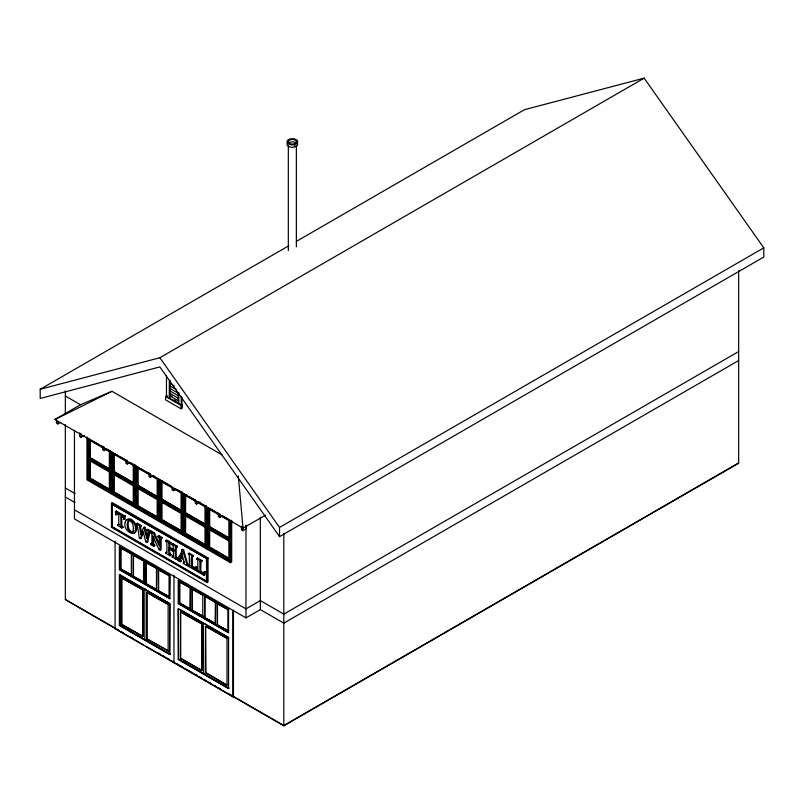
<?xml version="1.0" encoding="UTF-8"?>
<svg xmlns="http://www.w3.org/2000/svg" width="804" height="804" viewBox="0 0 804 804"><rect width="100%" height="100%" fill="white"/><g stroke="black" fill="none" stroke-linecap="round" stroke-linejoin="round"><path stroke-width="1.21" d="M121.746 515.284L121.816 525.655L122.851 527.454M119.605 524.59L117.736 524.781L117.665 525.434L121.927 527.977L120.901 526.188L120.821 515.816L123.313 517.414L124.037 519.545L125.032 518.962L125.062 516.037A153.061 88.37 60 0 1 116.429 511.042L115.444 511.635L115.615 514.681L117.032 514.349L117.093 513.404M196.518 569.895L196.668 567.031L195.191 567.252C195.402 570.448 195.563 566.659 192.337 566.488L192.468 555.966L188.297 553.644L189.332 555.433L189.402 564.77L188.739 566.468L195.533 570.468L196.447 569.946M204.075 575.312C204.789 569.152 203.261 576.106 199.884 571.905L199.945 561.554L200.94 560.86L201.894 561.202L201.965 560.549L197.694 557.996L196.709 558.569L197.804 560.328L197.874 569.664L197.221 571.353L204.005 575.362L204.99 574.78L205.141 571.925L203.663 572.136M161.132 538.087L161.132 549.715L160.127 550.278L158.961 549.363L152.71 535.946C153.112 538.057 151.303 546.851 154.82 545.826L153.725 544.077L153.634 536.58M169.865 543.132L169.775 547.323L174.257 549.906L173.332 550.438L168.85 547.856L168.94 543.665L169.935 542.961M116.118 514.872L116.429 513.374L118.831 514.671L118.69 525.123M115.505 511.575A153.061 88.37 60 0 0 124.148 516.56L124.037 519.545M195.261 567.192L195.533 570.468M140.318 538.66L143.142 531.384L145.745 541.795L146.79 542.399L149.082 532.429L150.961 531.112L147.946 529.283L146.951 529.866L148.067 531.705L146.72 538.208L147.645 537.685L145.052 527.444L143.504 527.615L140.7 534.851L139.574 526.751L140.519 526.801L141.514 525.655L137.454 523.223L136.459 523.806L137.444 525.726L139.323 538.087L140.318 538.66L141.243 538.127L143.625 531.977M146.79 542.399L147.715 541.866L149.996 531.896L150.961 531.695M170.116 380.242L169.393 383.146L174.347 386.01M170.116 382.734L169.393 385.639L176.337 389.649M170.116 385.216L169.393 388.121L178.317 393.277L179.041 392.865M179.041 395.347L178.317 395.769L169.393 390.613L170.116 387.709M179.041 397.839L178.317 398.251L169.393 393.096L170.116 390.191L169.393 390.613M179.041 400.322L178.317 400.744L169.393 395.588L170.116 392.684L169.393 393.096M172.096 396.312L170.116 395.166L169.393 398.07L169.393 380.664M178.317 395.769L178.8 393.829M178.317 398.251L178.8 396.322M178.317 400.744L178.8 398.804M178.8 401.296L178.317 403.226L178.317 393.277M180.327 561.694L179.312 559.885L179.955 557.614L183.463 559.634C184.85 564.338 181.011 562.639 187.402 565.775L188.377 564.619L187.292 563.071L183.664 549.846L182.699 549.283L181.774 549.815C182.438 555.041 173.151 559.755 180.327 561.694L181.322 561.122L180.237 559.353L180.578 557.996M180.267 556.77L181.674 552.891L183.131 558.418L180.267 556.77L181.191 556.237L182.237 553.333M144.418 527.082L144.067 528.047L146.72 538.208M180.317 555.785L182.096 550.981M189.322 565.915L190.246 565.383L188.809 566.599M126.409 520.489C131.906 513.927 140.971 529.565 134.167 533.303M191.543 556.499L193.483 556.267C189.865 554.599 191.704 564.257 191.412 567.011L194.789 568.76M200.94 560.86L200.809 571.373L204.176 573.121M133.956 530.67L132.972 531.977C128.047 531.424 127.293 524.188 128.911 520.459L129.504 520.057M116.429 511.042L115.444 511.635M169.021 543.494C173.061 544.278 162.388 538.288 166.81 542.429A124.107 71.656 60 0 1 166.81 552.69L165.775 552.519L165.704 553.172L169.976 555.725L168.94 553.926L168.85 548.951L173.332 551.534C174.458 556.881 170.569 557.082 173.935 556.077M172.036 549.685L169.775 548.418C167.473 550.72 173.594 557.473 168.8 553.926M187.402 565.775L182.749 550.368L181.774 549.815M188.377 565.192L186.488 564.137M184.096 562.157L184.759 562.398M117.032 514.349L115.615 514.681M124.962 519.012L123.535 519.173M119.454 524.62L118.65 524.248L117.726 525.555M136.459 523.806L140.519 526.057L140.589 526.761M137.373 523.273L136.459 524.369M146.951 529.866L149.976 531.514L150.047 532.218M147.946 529.283L148.67 530.529M153.835 546.398C152.599 545.876 149.021 543.665 151.825 544.047A124.107 71.656 60 0 0 151.825 533.776L150.73 532.63L151.715 531.454L154.479 533.052L159.735 544.489M152.509 543.705L151.715 543.333L150.73 544.529L152.67 543.685M172.207 557.011L176.408 559.433L175.383 557.644A124.107 71.656 60 0 1 175.383 547.383L176.418 547.554L176.478 546.901L172.136 544.388L173.242 546.147L173.332 550.438M176.418 547.554L177.332 546.248L173.121 543.816L172.136 544.388M160.217 550.248L160.217 538.62L161.242 538.801L162.247 537.615L159.132 535.735L158.147 536.308L159.242 538.067L159.333 546.107L153.554 533.585L150.79 531.987M178.82 558.891L177.252 559.835M141.444 526.268L140.921 525.997M151.715 531.454L152.509 532.781M158.147 536.308L161.252 538.027L161.323 538.75M159.132 535.735L159.936 537.072M170.096 542.931C173.302 543.976 166.187 538.7 166.629 540.75M173.061 543.856L172.217 545.132M188.236 553.685L189.221 553.112L193.422 555.534M192.498 556.84L192.498 556.066M193.422 556.308L192.618 555.936M196.709 558.569C197.493 558.81 203.281 562.056 200.015 561.393M197.694 557.996L196.709 559.182M296.455 241.331L524.479 109.686L644.145 78.149L763.8 247.853L763.8 257.029L279.521 536.63L159.855 366.925L40.2 398.452L40.2 389.277L288.857 245.722M40.2 389.277L159.855 357.74L644.145 78.149M265.451 515.203L243.039 528.138L54.903 419.517L80.511 404.734L111.997 391.307L222.055 454.843M56.491 419.437L56.491 423.135L57.898 423.949L60.451 422.472M79.616 432.783L79.616 436.482L81.023 437.296L84.43 435.336M107.103 449.205L110.259 451.024L109.957 492.048L87.877 479.305L87.877 438.461L102.902 446.783M89.867 439.436L89.867 457.727L110.108 469.415L109.344 469.858L89.103 458.169L89.103 439.878L90.028 439.346L90.028 457.647L87.877 458.883M181.232 396.342L181.232 404.914L182.317 404.703L182.317 408.07L181.061 408.794L165.584 399.859L165.584 396.493L166.84 395.769M167.192 395.97L166.478 396.392L166.478 375.568M169.393 395.588L170.116 395.166M168.86 398.382L170.116 397.658M177.784 403.538L179.041 402.814M165.584 396.493L181.061 405.427L182.317 404.703M102.731 446.14L102.731 449.828L104.148 450.652L106.701 449.175M109.344 469.858L109.344 451.557L110.259 451.024M129.977 462.411L134.178 464.833L133.876 505.857L111.796 493.113L111.796 452.27L117.354 455.124M87.877 479.305L90.028 478.068L110.259 489.747M89.867 459.858L89.867 478.159L110.108 489.837L109.344 490.279L109.344 471.978L110.259 471.456L88.179 458.702M111.796 472.692L134.178 485.264M126.871 461.677L113.022 453.687L113.022 471.978L113.937 471.456L134.178 483.134M125.856 460.722L125.856 463.184L127.263 463.998L129.816 462.521M113.786 454.461L113.786 471.536L134.027 483.224L133.263 483.666L133.263 465.365L135.102 464.31M136.017 465.898L136.017 506.741L157.785 519.665L135.715 506.922L135.715 466.079L148.629 473.184M111.796 493.113L113.937 491.877L134.178 503.555M113.786 473.667L113.786 491.968L134.027 503.646L133.263 504.088L113.022 492.41L113.022 474.109L133.263 485.787L135.102 484.732M148.981 472.832L148.981 476.531L150.388 477.345L153.795 475.385M135.715 486.5L157.785 499.244M148.66 474.259L136.941 467.496L136.941 485.787L137.856 485.264L157.031 496.329M136.941 487.917L157.172 499.596L157.172 517.897L136.941 506.218L136.941 487.917L137.705 487.475L137.705 505.776L156.88 516.841M111.465 503.203L112.379 502.671L208.055 557.906L208.055 582.056L207.13 582.588L111.465 527.354L111.465 503.203L207.13 558.428L208.055 557.906M112.078 504.259L206.829 558.609L206.517 581.523L112.078 527.002L112.078 504.259L205.744 557.986M152.529 475.787L158.097 478.641M175.403 488.993L182.016 492.45L181.704 533.474L159.634 520.731L159.936 479.707M115.545 514.54L116.459 514.017M118.831 514.671L119.756 514.138M135.715 506.922L137.856 505.686L157.031 516.751M124.148 516.56L125.062 516.037M124.208 516.691L125.133 516.158M123.464 517.786L124.379 517.253M123.615 519.294L124.53 518.761M172.096 487.415L172.096 489.877L173.513 490.691L176.066 489.224M111.465 527.354L112.379 526.821L112.379 504.088M159.634 500.309L181.704 513.052M172.569 488.068L160.86 481.305L160.86 499.596L161.775 499.073L180.95 510.138M117.665 524.831L118.65 524.248M160.86 501.726L181.091 513.404L181.091 531.705L160.86 520.027L160.86 501.726L161.624 501.284L161.624 519.585L180.799 530.65M120.972 526.439L121.896 525.916M121.927 527.203L122.851 526.67M121.997 527.334L122.922 526.801M121.927 527.977L122.922 527.404M198.568 502.018L205.935 506.259L205.623 547.283L183.543 534.539L183.543 493.696L187.01 495.334M185.694 494.581L185.543 512.962L205.774 524.65L205.01 525.092L184.769 513.404L184.769 495.113L185.543 494.671M136.519 524.489L137.444 523.957M137.283 525.193L137.976 524.339M140.519 526.057L141.434 525.525M140.589 526.188L141.514 525.655M145.052 527.444L143.504 527.615M159.634 520.731L182.016 533.303M160.86 520.027L161.775 519.495L180.95 530.56M146.951 530.429L147.866 529.896M119.384 546.479L169.976 575.332L169.674 598.699L119.384 569.674L119.384 546.479L168.91 574.719M147.021 530.56L147.936 530.027M120.61 547.896L131.645 553.916L120.61 547.896L120.61 568.961L131.645 574.981L120.61 568.961M195.221 499.535L195.221 503.234L196.628 504.048L200.035 502.078M149.976 531.514L150.891 530.982M150.047 531.645L150.961 531.112M139.323 538.087L140.238 537.554L141.243 538.127M150.73 532.63L151.644 532.107M150.79 532.761L151.715 532.228M183.543 514.118L185.694 512.882L205.935 524.56M151.745 533.524L152.67 532.992M153.554 533.585L154.479 533.052M205.01 525.092L205.01 506.791L205.935 506.259M145.745 541.795L146.67 541.263L147.715 541.866M207.462 507.505L207.774 548.167L229.542 561.091L207.462 548.348L207.462 507.505L219.03 514.178M158.147 536.921L159.071 536.389M158.217 537.052L159.132 536.519M150.73 543.916L151.715 543.333M161.252 538.027L162.177 537.494M161.323 538.147L162.247 537.615M133.183 555.152L144.217 561.172L143.916 582.418L133.183 576.217L133.183 555.152L144.217 561.172M152.881 544.861L153.795 544.328M153.835 545.625L154.75 545.092M153.896 545.745L154.82 545.223M165.704 540.68L166.689 540.107M119.384 569.674L119.997 569.312L119.997 546.127M183.543 534.539L185.694 533.303L205.935 544.981M158.961 549.363L159.875 548.83M169.976 543.062L170.9 542.529M170.046 543.182L170.961 542.65M169.976 543.836L170.961 543.263M119.384 574.85L169.976 603.703L169.674 654.536L119.384 625.502L119.384 574.85L119.997 574.488L119.997 625.15L133.615 633.009M172.136 545.001L173.061 544.469M218.346 512.882L218.346 516.58L219.753 517.394L222.306 515.917M168.85 547.856L169.775 547.323M185.694 516.218L185.543 533.394L205.774 545.072L205.01 545.514L205.01 527.213L205.935 526.69L183.855 513.937M145.755 562.408L156.79 568.428L156.489 589.674L145.755 583.483L145.755 562.408L156.79 568.428M207.462 527.926L229.843 540.499L228.929 541.022L228.929 559.323L229.693 558.88L209.462 547.202L209.462 528.901M209.462 509.696L209.462 526.771L229.693 538.459L228.929 538.901L228.929 520.6L208.688 508.922L208.688 527.213L209.613 526.69L229.843 538.368M121.525 577.855L143.303 590.066L142.991 636.657L121.525 624.266L121.525 577.855L143.303 590.066M165.704 552.569L166.689 551.986L165.775 553.293M176.408 546.78L177.332 546.248M165.704 553.172L166.629 552.639M176.478 546.901L177.403 546.368M169.021 554.177L169.935 553.654M173.332 551.534L174.257 551.011M228.929 520.6L229.843 520.067M133.183 576.217L144.217 582.237M169.976 554.941L170.89 554.408M170.046 555.072L170.961 554.539M169.976 555.725L170.961 555.132M172.136 556.278L173.131 555.705M182.749 550.368L183.664 549.846M172.136 556.891L173.061 556.358M175.453 557.896L176.297 557.112A124.107 71.656 60 0 1 176.297 546.851M176.408 558.659L177.403 558.257L176.408 559.433M176.478 558.79L177.403 558.257M158.328 569.674L169.363 575.684L158.328 569.674L158.328 590.739L169.363 596.759L158.328 590.739M177.252 559.262L178.247 558.679M177.322 559.956L179.111 558.81M179.312 559.885L180.237 559.353M179.392 560.207L180.317 559.674M180.327 560.951L181.252 560.418M180.397 561.071L181.322 560.549M192.568 556.187L193.483 555.654M145.755 583.483L156.79 589.493M228.929 541.022L208.688 529.344L208.688 547.645L209.613 547.112L229.843 558.79M183.171 562.689L184.156 562.096M183.232 563.373L184.096 562.72M241.461 526.228L241.461 529.926L242.878 530.74L246.275 528.781L246.275 525.082M186.749 564.539L187.674 564.006M144.529 589.362L145.142 589.01M196.769 559.313L197.694 558.78M187.402 565.021L188.317 564.488M187.463 565.152L188.377 564.619M188.779 566.127L189.694 565.594M188.739 566.468L189.664 565.936M146.67 592.367L168.448 604.588L146.67 592.367L146.67 638.778L168.448 650.999L146.67 638.778M200.97 560.961L201.894 560.428M201.04 561.071L201.965 560.549M191.412 567.011L192.337 566.488M200.97 561.735L201.965 561.162M195.754 567.564L196.598 566.9M227.783 608.708L178.558 580.287L178.558 603.482L228.547 632.698L178.257 603.663L178.257 580.468L178.87 580.116M197.251 571.021L198.176 570.488L197.281 571.483M197.221 571.353L198.136 570.83M179.483 581.885L190.518 587.905L190.216 609.151L179.483 602.95L179.483 581.885L190.518 587.905M199.884 571.905L200.809 571.373M279.521 536.63L279.521 527.444L763.8 247.853M204.146 572.317L205.07 571.795M204.226 572.458L205.141 571.925M119.384 625.502L119.997 625.15M121.525 624.266L143.303 636.477M115.093 541.213L115.093 628.798L115.706 628.798L65.345 599.724L65.345 424.582M86.953 436.863L86.953 479.837L230.467 562.689L231.693 561.976L231.693 520.238M192.055 589.141L203.09 595.161L192.055 589.141L192.055 610.206L203.09 616.226L192.055 610.206M178.257 603.663L178.87 603.301L216.316 624.929M179.483 602.95L190.518 608.97M178.257 608.839L178.558 659.32L228.547 688.525L178.257 659.491L178.257 608.839L228.849 637.693L204.759 623.783M209.231 598.699L215.663 602.417L215.361 623.663L204.628 617.472L204.628 596.397L207.08 597.462M180.408 611.844L202.176 624.065L201.864 670.647L180.408 658.255L180.408 611.844L202.176 624.065M144.529 640.014L145.142 639.662L135.715 634.225M204.628 596.397L215.663 602.417M217.201 603.663L228.235 609.683L217.201 603.663L217.201 624.728L228.235 630.748L217.201 624.728M204.628 617.472L215.663 623.492M203.402 623.351L203.703 673.832M178.257 580.468L228.849 609.321M205.543 626.366L205.854 672.596L227.009 685.159L205.543 672.767L205.543 626.366L227.321 638.577L206.929 626.808M74.46 430.261L74.46 518.861L245.974 617.884L260.335 609.593L283.812 623.14L738.655 360.544M178.257 659.491L178.87 659.139L180.96 660.345M180.408 658.255L202.176 670.466M174.579 662.787L173.965 662.787L173.965 575.202M738.655 351.539L283.812 614.135L260.335 600.588L245.974 608.879L74.46 509.857M203.402 674.013L204.015 673.651L211.351 677.893M115.093 628.798L232.838 696.777L233.451 696.425M738.655 462.893L283.812 725.499L228.095 693.339M145.675 646.104L283.812 725.851L738.655 463.255L738.655 270.647M54.903 419.517L111.997 391.307M176.528 546.65L177.342 547.021M174.076 399.95L176.066 401.095M166.116 396.181L181.593 405.115M65.345 395.98L80.511 404.734M119.464 456.34L125.766 459.978M152.84 475.606L154.941 476.822M160.991 480.31L171.503 486.38M177.805 490.028L180.96 491.847M189.111 496.55L195.422 500.188M208.819 507.927L216.186 512.178M222.487 515.826L228.798 519.464M124.439 459.385L126.57 460.622M223.301 516.469L225.432 517.696M87.877 438.461L103.646 447.567M105.746 448.773L109.957 451.205L109.957 492.048M111.796 452.27L126.509 460.762M129.665 462.581L133.876 465.013L133.876 505.857M135.715 466.079L149.383 473.968M159.634 479.887L172.247 487.164M183.543 493.696L196.166 500.972M198.266 502.188L205.623 506.44L205.623 547.283M222.185 515.997L229.542 520.248L229.542 561.091M89.103 439.878L102.952 447.868M105.083 449.094L109.344 451.557M129.002 462.903L133.263 465.365M151.845 476.099L157.172 479.174L157.172 497.475L136.941 485.787M174.699 489.294L181.091 492.983L181.091 511.284L160.86 499.596M184.769 495.113L195.422 501.254M198.618 503.103L205.01 506.791M90.028 457.647L110.259 469.325M156.88 496.42L137.705 485.345L137.705 467.054M180.799 510.228L161.624 499.153L161.624 480.862M113.022 471.978L133.263 483.666M208.688 527.213L228.929 538.901M130.831 483.505L132.962 484.732M109.344 471.978L89.103 460.3L89.103 478.601L109.344 490.279M205.01 527.213L184.769 515.535L184.769 533.836L205.01 545.514M208.688 547.645L228.929 559.323M110.259 491.877L88.179 479.124L88.179 438.28M134.178 505.686L112.098 492.932L112.098 452.089M205.935 547.112L183.855 534.358L183.855 493.515M65.345 488.008L74.953 493.555M65.345 497.023L74.953 502.56M112.379 526.821L206.829 581.352M121.062 569.935L128.56 574.257M130.7 575.493L132.831 576.729M136.047 578.578L138.187 579.815M140.328 581.051L169.212 597.734M218.457 626.165L228.085 631.723M169.976 598.528L119.685 569.493L119.685 546.298M120.741 575.272L168.93 603.101M179.614 609.261L203.703 623.18M146.187 640.265L170.287 654.185M183.061 661.561L201.915 672.445M213.442 679.099L229.16 688.174M169.976 654.356L119.685 625.321L119.685 574.669M65.345 599.372L115.706 628.447M116.771 629.06L118.912 630.296M121.052 631.532L123.193 632.768M130.69 637.1L132.831 638.336M157.453 652.546L160.659 654.406M162.8 655.642L164.941 656.878M167.081 658.114L169.222 659.35M172.438 661.2L174.579 662.436M176.719 663.672L183.141 667.38M186.347 669.24L192.779 672.938M194.92 674.174L197.06 675.41M199.201 676.646L202.407 678.506M204.548 679.742L206.688 680.978M208.829 682.214L210.97 683.45M214.186 685.299L216.326 686.536M218.467 687.772L220.608 689.008M116.771 629.421L143.534 644.868M181.191 556.237L182.649 557.102M189.221 553.886L190.015 554.438M177.332 558.127L176.377 557.363M159.855 357.74L279.521 527.444M141.625 534.318L140.499 526.218M238.285 475.978L243.039 528.138M296.364 145.454L296.364 246.828M288.324 145.454L288.324 250.587M283.812 533.303L283.812 725.851M260.335 517.263L260.335 609.593M245.974 525.555L245.974 617.884M242.878 527.042L242.878 530.74M233.451 610.095L233.451 696.777M232.838 610.447L232.838 696.777M230.467 520.942L230.467 562.689M228.547 609.502L228.547 632.698M228.547 637.873L228.547 688.525M227.934 609.854L227.934 630.919M227.009 638.758L227.009 685.159M219.753 513.696L219.753 517.394M217.502 603.482L217.502 624.547M215.361 602.598L215.361 623.663M209.613 509.605L209.613 526.69M209.613 530.027L209.613 547.112M207.13 558.428L207.13 582.588M206.548 505.907L206.548 548.881M206.517 558.79L206.517 581.523M204.93 596.226L204.93 617.291M202.789 595.342L202.789 616.407M201.864 624.236L201.864 670.647M196.628 501.575L196.628 504.048M192.357 588.97L192.357 610.035M190.216 588.086L190.216 609.151M189.151 553.152L189.151 553.755M182.629 492.098L182.629 535.072M181.955 397.146L181.955 404.492M181.704 492.631L181.704 533.474M181.061 405.427L181.061 408.794M180.709 611.673L180.709 658.074M179.794 581.704L179.794 602.779M173.513 488.229L173.513 490.691M169.674 575.513L169.674 598.699M169.674 603.874L169.674 654.536M169.061 575.865L169.061 596.93M168.136 604.769L168.136 651.17M161.775 480.772L161.775 499.073M161.775 501.193L161.775 519.495M159.936 480.913L159.936 520.55M158.71 478.29L158.71 521.263M158.629 569.493L158.629 590.558M157.785 478.822L157.785 519.665M156.489 568.609L156.489 589.674M150.388 473.646L150.388 477.345M146.981 592.196L146.981 638.607M146.057 562.237L146.057 583.302M144.831 589.181L144.831 639.843M143.916 561.353L143.916 582.418M142.991 590.247L142.991 636.657M137.856 466.963L137.856 485.264M137.856 487.385L137.856 505.686M134.791 465.707L134.791 507.455M133.484 554.971L133.484 576.046M133.263 485.787L133.263 504.088M131.343 554.087L131.343 575.161M127.263 460.3L127.263 463.998M121.836 577.674L121.836 624.085M120.912 547.715L120.912 568.78M113.937 454.371L113.937 471.456M113.937 473.576L113.937 491.877M110.872 451.898L110.872 493.646M104.148 446.954L104.148 450.652M90.028 459.767L90.028 478.068M81.023 433.597L81.023 437.296M65.345 390.965L65.345 414.633M57.898 421.487L57.898 423.949M295.179 145.836A4.02 2.322 0 0 1 294.354 146.207M288.465 143.594A4.02 2.322 0 0 1 292.344 141.876A4.02 2.322 0 0 1 296.224 143.594M296.998 142.65A5.377 3.105 0 0 1 292.344 147.303A5.377 3.105 0 0 1 287.691 142.65M125.173 522.66C122.248 530.127 136.931 539.765 135.414 527.736C136.157 522.771 126.248 514.761 125.173 522.66M133.394 528.409L133.042 531.193L132.057 532.509C127.132 531.957 126.369 524.721 127.997 520.992L128.58 520.59C132.308 520.721 133.444 525.334 133.394 528.409M289.5 143.424A4.02 2.322 0 0 0 296.224 142.388A4.02 2.322 0 0 0 291.299 139.544A4.02 2.322 0 0 0 289.5 143.424M289.651 144.479A5.377 3.105 0 0 0 297.721 141.785A5.377 3.105 0 0 0 289.651 139.102A5.377 3.105 0 0 0 289.651 144.479"/></g></svg>
